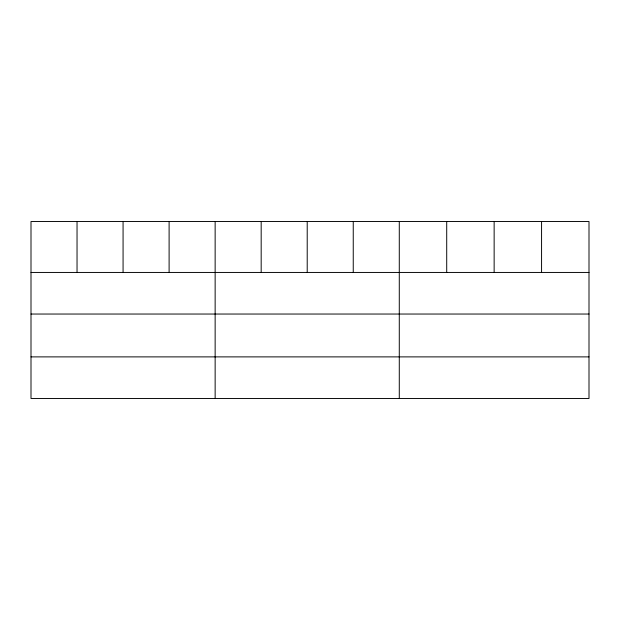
<?xml version="1.0" encoding="UTF-8"?>
<svg xmlns="http://www.w3.org/2000/svg" width="620" height="620" viewBox="0 0 620 620"><rect width="100%" height="100%" fill="white"/><g stroke="black" fill="none" stroke-linecap="round" stroke-linejoin="round"><path stroke-width="0.93" d="M589 314.038L589 221.518L31 221.518L31 398.482L589 398.482L589 314.038L31 314.038M31 272.444L589 272.444M31 356.887L589 356.887M541.57 221.518L541.57 272.444M494.14 221.518L494.14 272.444M446.71 221.518L446.71 272.444M399.28 221.518L399.28 398.482M353.245 221.518L353.245 272.444M307.21 221.518L307.21 272.444M261.175 221.518L261.175 272.444M215.14 221.518L215.14 398.482M169.105 221.518L169.105 272.444M123.07 221.518L123.07 272.444M77.035 221.518L77.035 272.444"/></g></svg>
